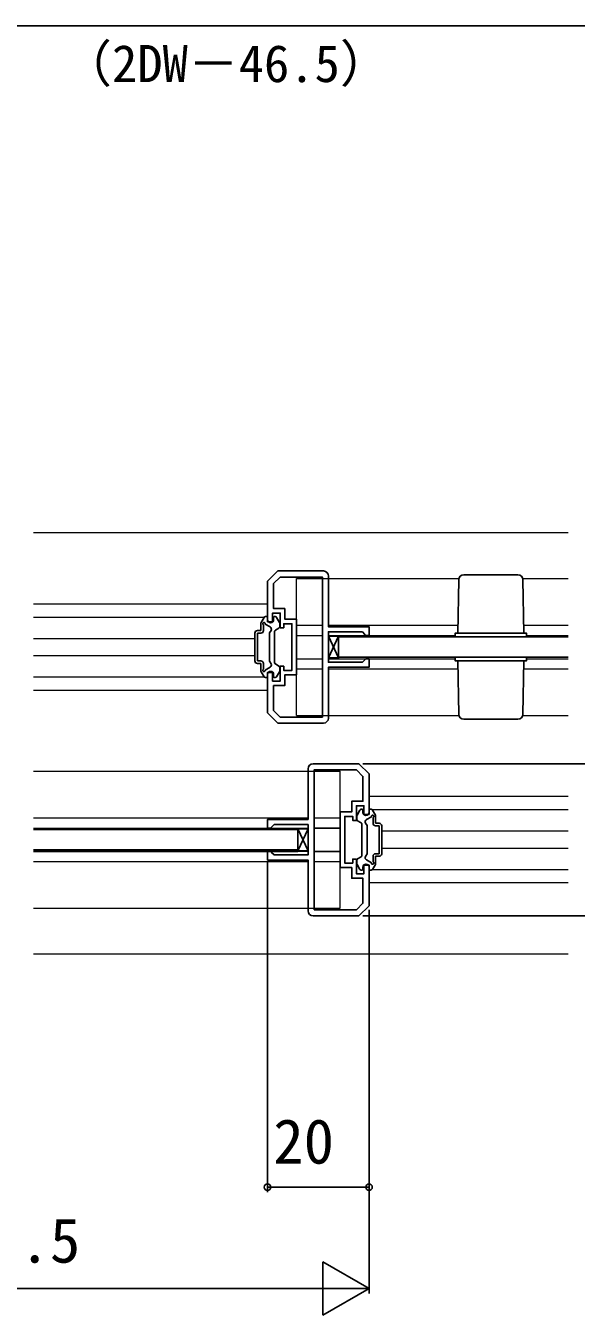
# Model space of a CAD drawing. Units: millimetres, scale not verified. Extents: x -525 to 525, y -786 to 782.
# Drawn here: x 41.8 to 150.2, y -508.1 to -253.8 of the extents above; entities that cross this region are included whole.
import ezdxf
from ezdxf.enums import TextEntityAlignment as Align

# ---------------------------------------------------------------- set-up
doc = ezdxf.new("R2010")
doc.units = ezdxf.units.MM
doc.header["$LTSCALE"] = 4
for name, color, linetype in [('0-2_YKK_11', 7, 'Continuous'), ('0-4_YKK_13', 4, 'Continuous'), ('0-6_YKK_D', 6, 'Continuous')]:
    doc.layers.add(name, color=color, linetype=linetype)
doc.layers.add('0-3_YKK_12', color=2, linetype='Continuous', lineweight=18)
doc.styles.add('ＭＳ ゴシック', font='')
doc.styles.get('ＭＳ ゴシック').set_extended_font_data('MS Gothic')

msp = doc.modelspace()

# ---------------------------------------------------------------- linework, layer by layer
at = {"layer": '0-2_YKK_11'}
for points in [[(100.425, -361.3), (91.425, -361.3), (89.425, -363.3), (89.425, -371.3), (90.425, -371.3), (90.425, -369.6), (91.925, -369.6), (91.925, -372.5), (92.625, -372.5), (92.625, -371.7), (94.225, -371.7), (94.225, -376.3), (94.225, -380.9), (92.625, -380.9), (92.625, -380.1), (91.925, -380.1), (91.925, -383), (90.425, -383), (90.425, -381.3), (89.425, -381.3), (89.425, -389.3), (91.425, -391.3), (100.425, -391.3)], [(101.425, -390.3), (101.425, -380.3), (109.425, -380.3), (109.425, -378.6), (108.825, -378.6), (108.625, -378.8), (108.125, -379.3), (101.425, -379.3), (101.425, -373.3), (108.125, -373.3), (108.625, -373.8), (108.825, -374), (109.425, -374), (109.425, -372.3), (101.425, -372.3), (101.425, -362.3)], [(97.425, -428.3), (97.425, -418.3), (89.425, -418.3), (89.425, -416.6), (90.025, -416.6), (90.225, -416.8), (90.725, -417.3), (97.425, -417.3), (97.425, -411.3), (90.725, -411.3), (90.225, -411.8), (90.025, -412), (89.425, -412), (89.425, -410.3), (97.425, -410.3), (97.425, -400.3)], [(98.425, -399.3), (107.425, -399.3), (109.425, -401.3), (109.425, -409.3), (108.425, -409.3), (108.425, -407.6), (106.925, -407.6), (106.925, -410.5), (106.225, -410.5), (106.225, -409.7), (104.625, -409.7), (104.625, -414.3), (104.625, -418.9), (106.225, -418.9), (106.225, -418.1), (106.925, -418.1), (106.925, -421), (108.425, -421), (108.425, -419.3), (109.425, -419.3), (109.425, -427.3), (107.425, -429.3), (98.425, -429.3)]]:
    msp.add_lwpolyline(points, dxfattribs=at)
for points in [[(100.225, -390.1), (100.225, -362.5), (91.922, -362.5), (90.625, -363.797), (90.625, -368.7), (92.825, -368.7), (92.825, -370.8), (95.125, -370.8), (95.125, -381.8), (92.825, -381.8), (92.825, -383.9), (90.625, -383.9), (90.625, -388.803), (91.922, -390.1)], [(98.625, -428.1), (98.625, -400.5), (106.928, -400.5), (108.225, -401.797), (108.225, -406.7), (106.025, -406.7), (106.025, -408.8), (103.725, -408.8), (103.725, -419.8), (106.025, -419.8), (106.025, -421.9), (108.225, -421.9), (108.225, -426.803), (106.928, -428.1)]]:
    msp.add_lwpolyline(points, close=True, dxfattribs=at)
for centre, start, end in [((100.425, -362.3), 0.00001, 89.99999), ((100.425, -390.3), 270.00001, 359.99999), ((98.425, -400.3), 90.00001, 179.99999), ((98.425, -428.3), 180.00001, 269.99999)]:
    msp.add_arc(centre, 1, start, end, dxfattribs=at)
at = {"layer": '0-3_YKK_12'}
for p, q in [((148.692, -353.8), (43.287, -353.8)), ((95.125, -389.8), (95.125, -362.8)), ((98.525, -362.8), (95.125, -362.8)), ((95.125, -362.8), (127.14, -362.8)), ((139.71, -362.8), (148.692, -362.8)), ((43.287, -367.8), (89.425, -367.8)), ((43.287, -370.4), (88.767, -370.4)), ((95.125, -372), (100.225, -372)), ((101.425, -372), (126.925, -372)), ((139.925, -372), (148.692, -372)), ((43.287, -374.6), (86.925, -374.6)), ((95.125, -374), (100.225, -374)), ((101.425, -374), (126.425, -374)), ((108.825, -374), (108.926, -374)), ((140.425, -374), (148.692, -374)), ((43.287, -378), (86.925, -378)), ((95.125, -378.6), (100.225, -378.6)), ((101.425, -378.6), (126.425, -378.6)), ((140.425, -378.6), (148.692, -378.6)), ((95.125, -380.6), (100.225, -380.6)), ((101.425, -380.6), (126.925, -380.6)), ((139.925, -380.6), (148.692, -380.6)), ((43.287, -382.2), (88.767, -382.2)), ((43.287, -384.8), (89.425, -384.8)), ((95.125, -389.8), (127.14, -389.8)), ((139.71, -389.8), (148.692, -389.8)), ((43.287, -400.8), (103.725, -400.8)), ((103.725, -427.8), (103.725, -400.8)), ((148.692, -405.8), (109.425, -405.8)), ((148.692, -408.4), (110.083, -408.4)), ((43.287, -410), (97.425, -410)), ((98.625, -410), (103.725, -410)), ((43.287, -412), (97.425, -412)), ((103.725, -412), (98.625, -412)), ((98.625, -412), (103.725, -412)), ((103.725, -412), (98.625, -412)), ((148.692, -412.6), (111.925, -412.6)), ((95.425, -416.6), (43.287, -416.6)), ((43.287, -416.6), (95.425, -416.6)), ((97.425, -416.6), (43.287, -416.6)), ((103.725, -416.6), (98.625, -416.6)), ((148.692, -416), (111.925, -416)), ((43.287, -418.6), (97.425, -418.6)), ((98.625, -418.6), (103.725, -418.6)), ((148.692, -420.2), (110.083, -420.2)), ((148.692, -422.8), (109.425, -422.8)), ((43.287, -427.8), (103.725, -427.8)), ((43.287, -436.8), (148.692, -436.8))]:
    msp.add_line(p, q, dxfattribs=at)
msp.add_lwpolyline([(103.725, -416.6), (98.625, -416.6), (103.725, -416.6)], dxfattribs=at)
at = {"layer": '0-4_YKK_13'}
for p, q in [((127.109, -363.033), (126.925, -373.55)), ((138.742, -362.05), (128.108, -362.05)), ((139.925, -373.55), (139.741, -363.033)), ((88.165, -371.43), (88.731, -370.45)), ((88.991, -370.3), (89.225, -370.3)), ((89.425, -370.9), (89.425, -370.5)), ((90.625, -370.9), (90.625, -370.5)), ((90.959, -370.3), (90.825, -370.3)), ((91.785, -371.43), (91.219, -370.45)), ((86.925, -379.05), (86.925, -373.55)), ((88.125, -373.05), (87.425, -373.05)), ((88.125, -373.55), (87.425, -373.55)), ((87.425, -379.05), (87.425, -373.55)), ((88.125, -373.05), (88.125, -371.58)), ((88.625, -373.05), (88.625, -371.929)), ((89.927, -372.324), (88.965, -371.769)), ((89.825, -373.5), (90.11, -373.007)), ((89.825, -379.1), (89.825, -373.5)), ((90.825, -373.223), (90.825, -379.377)), ((91.675, -372.559), (90.975, -372.963)), ((91.825, -372.299), (91.825, -371.58)), ((101.425, -378.451), (103.425, -374.149)), ((101.425, -374.149), (103.425, -378.451)), ((88.125, -379.05), (87.425, -379.05)), ((88.125, -379.55), (87.425, -379.55)), ((88.125, -381.02), (88.125, -379.55)), ((88.165, -381.17), (88.731, -382.15)), ((88.625, -380.671), (88.625, -379.55)), ((89.927, -380.276), (88.965, -380.831)), ((89.825, -379.1), (90.11, -379.593)), ((91.675, -380.041), (90.975, -379.637)), ((91.785, -381.17), (91.219, -382.15)), ((91.825, -380.301), (91.825, -381.02)), ((127.109, -389.567), (126.925, -379.05)), ((139.925, -379.05), (139.741, -389.567)), ((88.991, -382.3), (89.225, -382.3)), ((89.425, -381.7), (89.425, -382.1)), ((90.625, -381.7), (90.625, -382.1)), ((90.959, -382.3), (90.825, -382.3)), ((138.742, -390.55), (128.108, -390.55)), ((107.065, -409.43), (107.631, -408.45)), ((107.891, -408.3), (108.025, -408.3)), ((108.225, -408.9), (108.225, -408.5)), ((109.425, -408.9), (109.425, -408.5)), ((109.859, -408.3), (109.625, -408.3)), ((110.685, -409.43), (110.119, -408.45)), ((107.025, -410.299), (107.025, -409.58)), ((107.175, -410.559), (107.875, -410.963)), ((108.025, -411.223), (108.025, -417.377)), ((109.025, -411.5), (108.74, -411.007)), ((108.923, -410.324), (109.885, -409.769)), ((109.025, -417.1), (109.025, -411.5)), ((110.225, -411.05), (110.225, -409.929)), ((110.725, -411.05), (110.725, -409.58)), ((110.725, -411.05), (111.425, -411.05)), ((110.725, -411.55), (111.425, -411.55)), ((111.425, -417.05), (111.425, -411.55)), ((111.925, -417.05), (111.925, -411.55)), ((95.425, -412.3), (43.287, -412.3)), ((95.425, -416.451), (97.425, -412.149)), ((95.425, -412.149), (97.425, -416.451)), ((43.287, -416.3), (95.425, -416.3)), ((107.025, -418.301), (107.025, -419.02)), ((107.065, -419.17), (107.631, -420.15)), ((107.175, -418.041), (107.875, -417.637)), ((109.025, -417.1), (108.74, -417.593)), ((108.923, -418.276), (109.885, -418.831)), ((110.685, -419.17), (110.119, -420.15)), ((110.225, -418.671), (110.225, -417.55)), ((110.725, -417.05), (111.425, -417.05)), ((110.725, -417.55), (111.425, -417.55)), ((110.725, -419.02), (110.725, -417.55)), ((107.891, -420.3), (108.025, -420.3)), ((108.225, -419.7), (108.225, -420.1)), ((109.425, -419.7), (109.425, -420.1)), ((109.859, -420.3), (109.625, -420.3))]:
    msp.add_line(p, q, dxfattribs=at)
for points in [[(140.425, -374.3), (126.425, -374.3), (126.425, -373.55), (140.425, -373.55)], [(103.425, -374.149), (101.425, -374.149), (101.425, -378.451), (103.425, -378.451)], [(140.425, -378.3), (126.425, -378.3), (126.425, -379.05), (140.425, -379.05)], [(97.425, -412.149), (95.425, -412.149), (95.425, -416.451), (97.425, -416.451)]]:
    msp.add_lwpolyline(points, close=True, dxfattribs=at)
for points in [[(148.692, -374.3), (103.425, -374.3), (103.425, -378.3), (148.692, -378.3)], [(43.287, -416.3), (95.425, -416.3), (95.425, -412.3), (43.287, -412.3)]]:
    msp.add_lwpolyline(points, dxfattribs=at)
for centre, radius, start, end in [((128.108, -363.05), 1, 90, 179), ((138.742, -363.05), 1, 1, 90), ((88.991, -370.6), 0.3, 90, 150), ((89.225, -370.5), 0.2, 0, 90), ((90.025, -370.9), 0.6, 180, 0), ((90.825, -370.5), 0.2, 90, 180), ((90.959, -370.6), 0.3, 30, 90), ((87.425, -373.55), 0.5, 90, 180), ((88.425, -371.58), 0.3, 150, 180), ((88.125, -373.05), 0.5, 270, 0), ((88.725, -371.7), 0.25, 343.95468, 246.42182), ((89.677, -372.757), 0.5, 330, 60), ((91.125, -373.223), 0.3, 120, 180), ((91.525, -372.299), 0.3, 300, 0), ((91.525, -371.58), 0.3, 0, 30), ((87.425, -379.05), 0.5, 180, 270), ((88.125, -379.55), 0.5, 0, 90), ((88.425, -381.02), 0.3, 180, 210), ((88.725, -380.9), 0.25, 113.57818, 16.04532), ((90.025, -381.7), 0.6, 0, 180), ((89.677, -379.843), 0.5, 300, 30), ((91.125, -379.377), 0.3, 180, 240), ((91.525, -380.301), 0.3, 0, 60), ((91.525, -381.02), 0.3, 330, 0), ((88.991, -382), 0.3, 210, 270), ((89.225, -382.1), 0.2, 270, 0), ((90.825, -382.1), 0.2, 180, 270), ((90.959, -382), 0.3, 270, 330), ((128.108, -389.55), 1, 181, 270), ((138.742, -389.55), 1, 270, 359), ((107.891, -408.6), 0.3, 90, 150), ((108.025, -408.5), 0.2, 0, 90), ((108.825, -408.9), 0.6, 180, 0), ((109.625, -408.5), 0.2, 90, 180), ((109.859, -408.6), 0.3, 30, 90), ((107.325, -409.58), 0.3, 150, 180), ((107.325, -410.299), 0.3, 180, 240), ((107.725, -411.223), 0.3, 0, 60), ((109.173, -410.757), 0.5, 120, 210), ((110.125, -409.7), 0.25, 293.57818, 196.04532), ((110.725, -411.05), 0.5, 180, 270), ((110.425, -409.58), 0.3, 0, 30), ((111.425, -411.55), 0.5, 0, 90), ((107.325, -418.301), 0.3, 120, 180), ((107.325, -419.02), 0.3, 180, 210), ((107.725, -417.377), 0.3, 300, 0), ((108.825, -419.7), 0.6, 0, 180), ((109.173, -417.843), 0.5, 150, 240), ((110.125, -418.9), 0.25, 163.95468, 66.42182), ((110.725, -417.55), 0.5, 90, 180), ((110.425, -419.02), 0.3, 330, 0), ((111.425, -417.05), 0.5, 270, 0), ((107.891, -420), 0.3, 210, 270), ((108.025, -420.1), 0.2, 270, 0), ((109.625, -420.1), 0.2, 180, 270), ((109.859, -420), 0.3, 270, 330)]:
    msp.add_arc(centre, radius, start, end, dxfattribs=at)
at = {"layer": '0-6_YKK_D'}
for p, q in [((-37.575, -253.8), (216.425, -253.8)), ((108.218, -399.3), (260.425, -399.3)), ((108.218, -399.3), (260.425, -399.3)), ((89.425, -418.8), (89.425, -483.8)), ((108.218, -429.3), (260.425, -429.3)), ((109.425, -428.093), (109.425, -503.8)), ((109.425, -428.093), (109.425, -483.8)), ((109.425, -482.8), (89.425, -482.8)), ((109.425, -502.8), (100.332, -497.55)), ((100.332, -497.55), (100.332, -508.05)), ((-30.075, -502.8), (98.925, -502.8)), ((109.425, -502.8), (91.238, -502.8)), ((109.425, -502.8), (100.332, -508.05))]:
    msp.add_line(p, q, dxfattribs=at)
for centre in [(89.425, -482.8), (109.425, -482.8)]:
    msp.add_circle(centre, 0.637, dxfattribs=at)

# ---------------------------------------------------------------- texts
at = {"layer": '0-6_YKK_D', "style": 'ＭＳ ゴシック'}
for s, height, p in [('（2DW－46.5）', 7.331, (48.772, -267.107)), ('20', 8.798, (90.561, -480.8)), ('DW＝W／3＋5.5', 8.798, (-25.37, -500.323))]:
    msp.add_text(s, height=height, dxfattribs=at).set_placement(p, align=Align.BOTTOM_LEFT)

doc.saveas('drawing.dxf')
